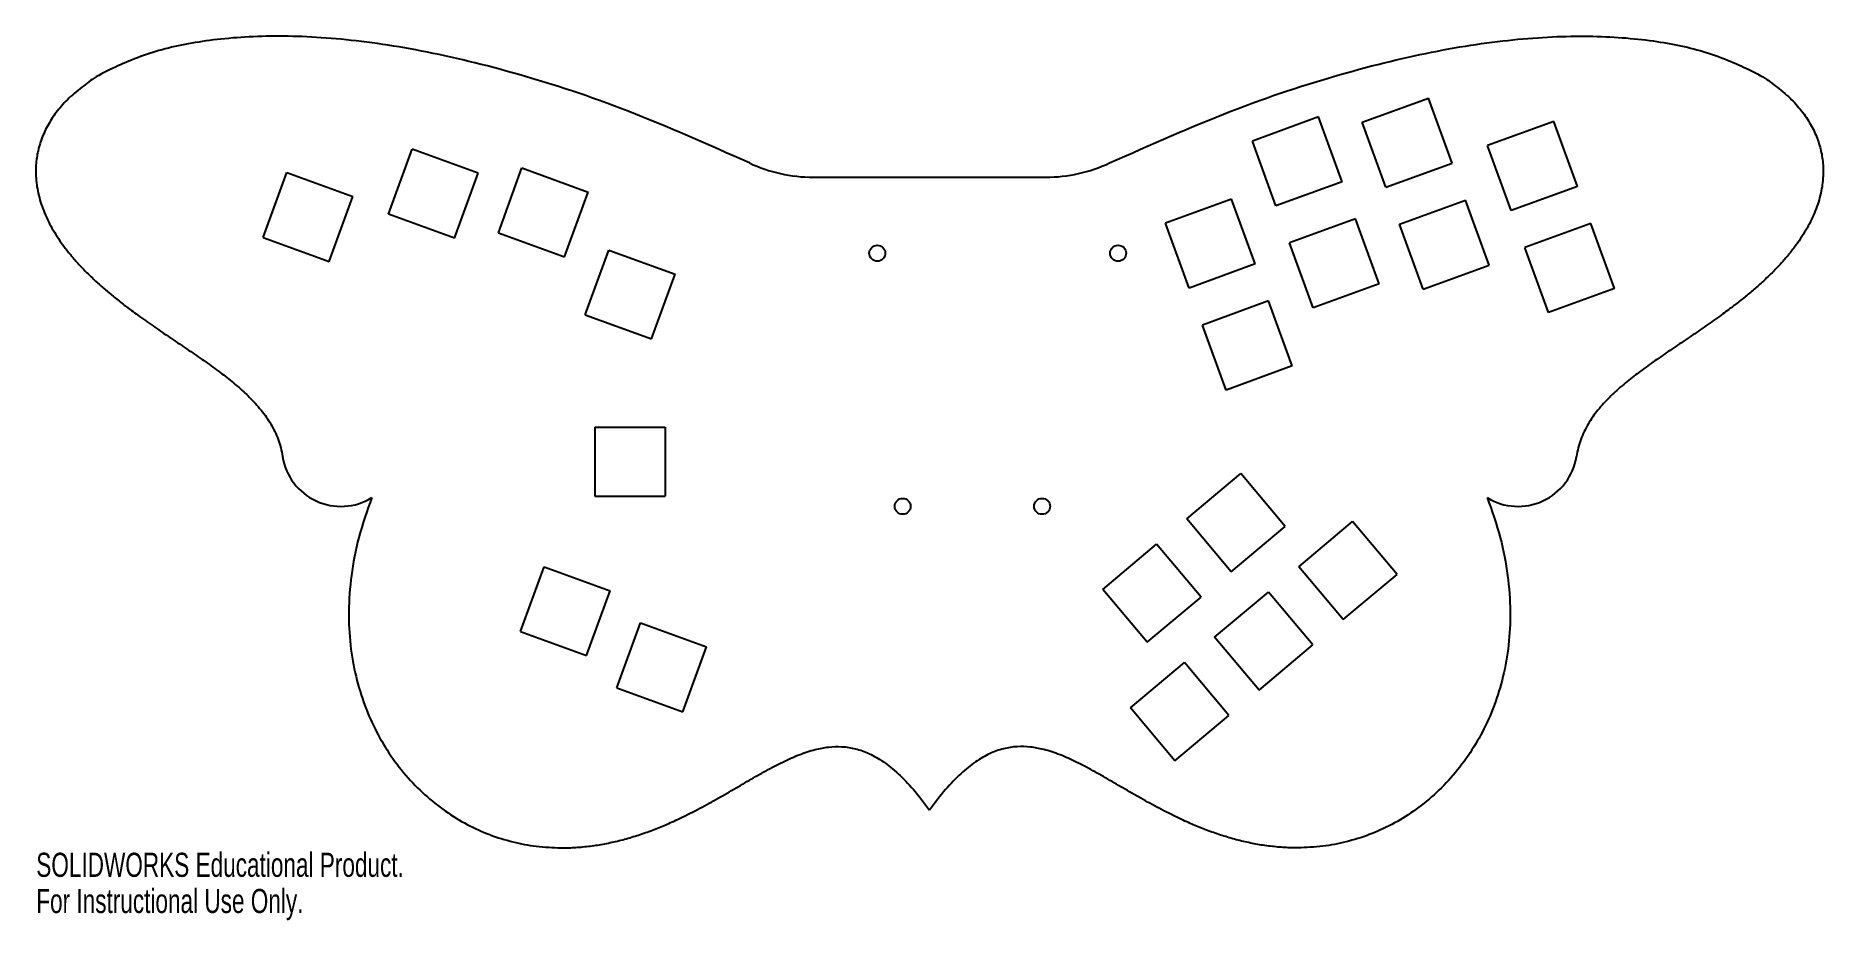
# Model space of a CAD drawing. Header units: millimetres. Extents: x 61 to 419, y -225 to -48.
import ezdxf

# ---------------------------------------------------------------- set-up
doc = ezdxf.new("R2010")
doc.units = ezdxf.units.MM
doc.styles.add('SLDTEXTSTYLE0', font='TXT', dxfattribs={"width": 0.7})

msp = doc.modelspace()

# ---------------------------------------------------------------- linework, layer by layer
at = {"color": 7, "linetype": 'Continuous', "lineweight": 25}
for p, q in [((326.75, -65.46), (340, -60.64)), ((344.74, -73.66), (340, -60.64)), ((317.96, -64.4), (304.71, -69.22)), ((322.7, -77.43), (317.96, -64.4)), ((331.49, -78.48), (326.75, -65.46)), ((365.12, -65.33), (351.87, -70.15)), ((369.86, -78.35), (365.12, -65.33)), ((131.54, -83.88), (136.28, -70.86)), ((149.53, -75.68), (136.28, -70.86)), ((309.45, -82.25), (304.71, -69.22)), ((356.61, -83.17), (351.87, -70.15)), ((153.58, -87.65), (158.32, -74.63)), ((158.32, -74.63), (171.57, -79.45)), ((331.49, -78.48), (344.74, -73.66)), ((106.42, -88.58), (111.16, -75.55)), ((111.16, -75.55), (124.41, -80.37)), ((144.79, -88.71), (149.53, -75.68)), ((216.68, -76.48), (263.32, -76.48)), ((322.7, -77.43), (309.45, -82.25)), ((369.86, -78.35), (356.61, -83.17)), ((119.67, -93.4), (124.41, -80.37)), ((166.83, -92.47), (171.57, -79.45)), ((300.53, -80.85), (287.28, -85.68)), ((305.27, -93.88), (300.53, -80.85)), ((334.19, -85.91), (347.44, -81.08)), ((352.18, -94.11), (347.44, -81.08)), ((144.79, -88.71), (131.54, -83.88)), ((292.02, -98.7), (287.28, -85.68)), ((325.4, -84.85), (312.15, -89.67)), ((330.14, -97.87), (325.4, -84.85)), ((338.93, -98.93), (334.19, -85.91)), ((372.56, -85.77), (359.31, -90.6)), ((377.3, -98.8), (372.56, -85.77)), ((106.42, -88.58), (119.67, -93.4)), ((153.58, -87.65), (166.83, -92.47)), ((171, -104.1), (175.75, -91.08)), ((175.75, -91.08), (189, -95.9)), ((316.89, -102.7), (312.15, -89.67)), ((364.05, -103.62), (359.31, -90.6)), ((184.25, -108.92), (189, -95.9)), ((305.27, -93.88), (292.02, -98.7)), ((338.93, -98.93), (352.18, -94.11)), ((330.14, -97.87), (316.89, -102.7)), ((377.3, -98.8), (364.05, -103.62)), ((307.98, -101.3), (294.73, -106.12)), ((312.72, -114.32), (307.98, -101.3)), ((171, -104.1), (184.25, -108.92)), ((299.47, -119.15), (294.73, -106.12)), ((312.72, -114.32), (299.47, -119.15)), ((172.95, -126.57), (172.95, -140.43)), ((172.95, -126.57), (187.05, -126.57)), ((187.05, -126.57), (187.05, -140.43)), ((291.58, -144.98), (302.39, -135.92)), ((311.29, -146.54), (302.39, -135.92)), ((172.95, -140.43), (187.05, -140.43)), ((300.49, -155.6), (291.58, -144.98)), ((300.49, -155.6), (311.29, -146.54)), ((314, -154.58), (324.8, -145.52)), ((333.71, -156.14), (324.8, -145.52)), ((274.73, -159.12), (285.53, -150.06)), ((294.44, -160.68), (285.53, -150.06)), ((158, -167.6), (162.75, -154.58)), ((162.75, -154.58), (176, -159.4)), ((322.91, -165.2), (314, -154.58)), ((322.91, -165.2), (333.71, -156.14)), ((171.25, -172.42), (176, -159.4)), ((283.64, -169.74), (274.73, -159.12)), ((283.64, -169.74), (294.44, -160.68)), ((297.14, -168.72), (307.95, -159.66)), ((316.86, -170.28), (307.95, -159.66)), ((158, -167.6), (171.25, -172.42)), ((177.31, -178.88), (182.05, -165.86)), ((182.05, -165.86), (195.3, -170.68)), ((190.56, -183.71), (195.3, -170.68)), ((306.05, -179.34), (297.14, -168.72)), ((306.05, -179.34), (316.86, -170.28)), ((280.29, -182.86), (291.09, -173.8)), ((300, -184.42), (291.09, -173.8)), ((177.31, -178.88), (190.56, -183.71)), ((289.2, -193.48), (280.29, -182.86)), ((289.2, -193.48), (300, -184.42))]:
    msp.add_line(p, q, dxfattribs=at)
for centre in [(229.54, -91.72), (277.8, -91.72), (234.62, -142.48), (262.56, -142.48)]:
    msp.add_circle(centre, 1.6, dxfattribs=at)
for centre, radius, start, end in [((216.68, -46.48), 30, 244.8082, 270), ((263.32, -46.48), 30, 270, 295.1918), ((122.01, -130.66), 11.83, 188.8646, 301.6276), ((357.99, -130.66), 11.83, 238.3724, 351.1354)]:
    msp.add_arc(centre, radius, start, end, dxfattribs=at)
for points, degree in [([(203.92, -73.63), (105.26, -27.22), (50.56, -42.17), (36.98, -73.85), (54.74, -105.95), (106.06, -105.09), (110.33, -132.48)], 6), ([(276.08, -73.63), (374.74, -27.22), (429.44, -42.17), (443.02, -73.85), (425.26, -105.95), (373.94, -105.09), (369.67, -132.48)], 6), ([(128.22, -140.73), (105.48, -199.21), (160.23, -236.34), (199.08, -221.83), (210.58, -162.41), (240, -203.39)], 5), ([(351.78, -140.73), (374.52, -199.21), (319.77, -236.34), (280.92, -221.83), (269.42, -162.41), (240, -203.39)], 5)]:
    msp.add_open_spline(points, degree=degree, dxfattribs=at)

# ---------------------------------------------------------------- texts
at = {"color": 7, "linetype": 'Continuous', "char_height": 4.8336, "attachment_point": 1, "style": 'SLDTEXTSTYLE0'}
for s, insert in [('SOLIDWORKS Educational Product.', (60.96, -211.94)), ('For Instructional Use Only.', (60.96, -219.19))]:
    msp.add_mtext(s, dxfattribs=dict(at, insert=insert))

doc.saveas('drawing.dxf')
